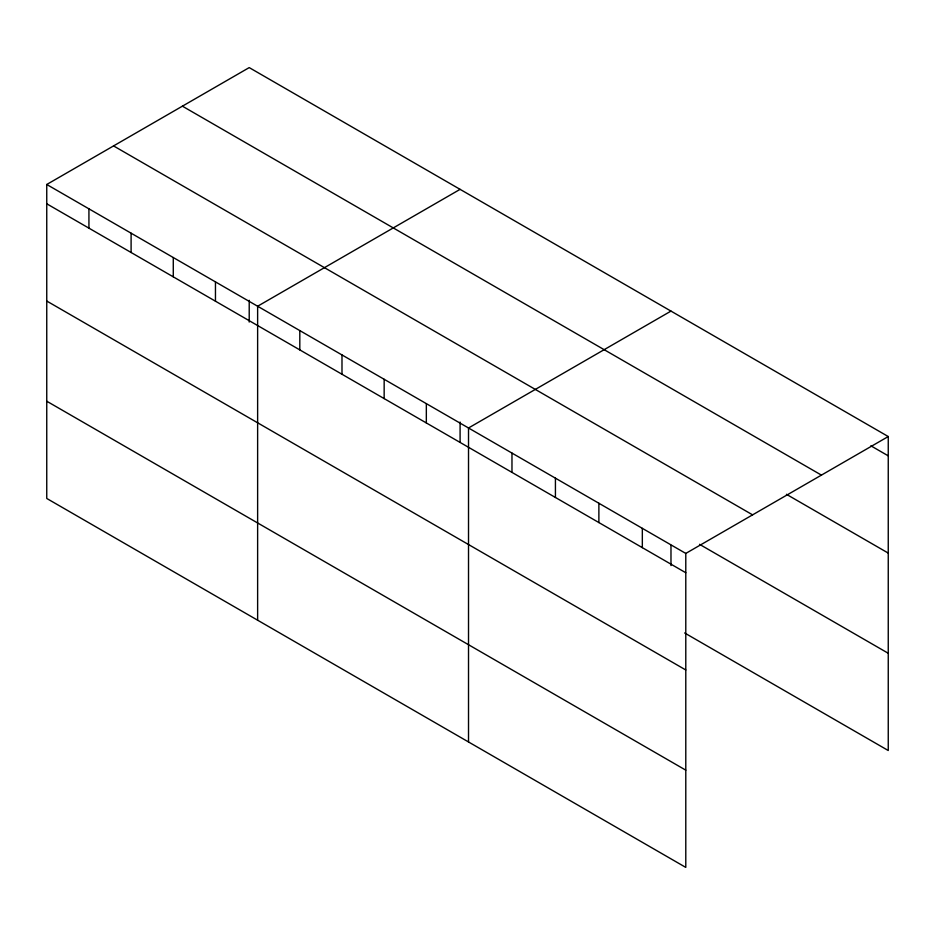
<?xml version="1.0" encoding="UTF-8"?>
<svg xmlns="http://www.w3.org/2000/svg" width="935" height="935" viewBox="0 0 935 935"><rect width="100%" height="100%" fill="white"/><g stroke="black" fill="none" stroke-linecap="round" stroke-linejoin="round"><path stroke-width="1.4" d="M685.787 669.974L685.787 553.426L46.75 184.487L46.75 498.46L685.787 867.399L685.787 669.974L46.75 301.035M684.63 632.96L888.25 750.513L888.25 436.54L249.213 67.6L46.75 184.487M460.09 189.349L257.628 306.236L257.628 620.209M670.979 311.098L468.517 427.985L468.517 741.958M685.787 553.426L888.25 436.54M870.871 445.808L888.25 455.848M182.395 106.169L821.433 475.12M786.44 494.311L888.25 553.088M113.567 145.918L752.605 514.858M699.532 544.322L888.25 653.273M46.75 203.795L685.787 572.734M46.75 401.22L685.787 770.159M670.979 545.245L670.979 565.57M642.333 528.345L642.333 547.653M598.879 503.252L598.879 522.56M555.425 478.171L555.425 497.478M511.971 453.078L511.971 472.385M460.09 422.047L460.09 442.36M426.337 403.639L426.337 422.947M384.156 379.294L384.156 398.591M341.988 354.938L341.988 374.245M299.808 330.593L299.808 349.9M249.213 300.299L249.213 322.061M215.459 281.891L215.459 301.199M173.279 257.534L173.279 276.842M131.099 233.189L131.099 252.497M88.93 208.832L88.93 228.14"/></g></svg>
